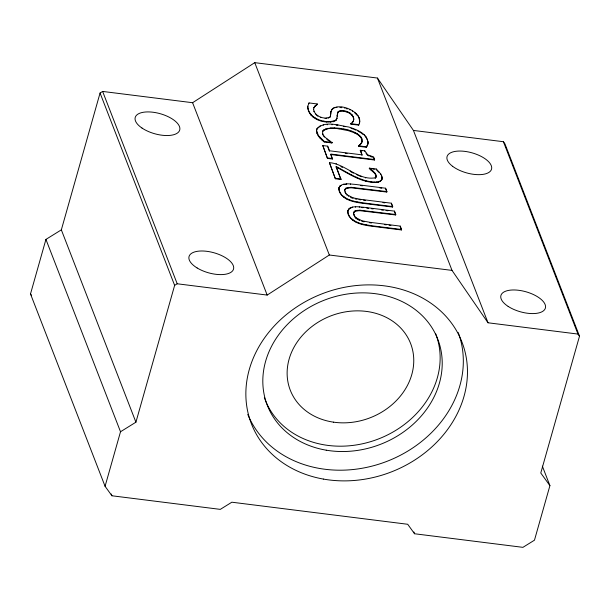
<?xml version="1.0" encoding="UTF-8"?>
<svg xmlns="http://www.w3.org/2000/svg" width="610" height="610" viewBox="0 0 610 610"><rect width="100%" height="100%" fill="white"/><g stroke="black" fill="none" stroke-linecap="round" stroke-linejoin="round"><path stroke-width="0.91" d="M368.097 141.833L367.853 144.25C369.012 134.07 356.675 129.518 348.813 127.032C338.962 125.576 324.177 120.101 316.826 129.19L318.062 127.49M382.195 177.548C382.073 182.786 374.967 182.207 371.322 181.795C358.436 180.064 347.479 172.455 336.24 166.522L336.11 166.98C348.142 173.324 360.03 181.742 374.067 182.497C377.399 182.794 382.493 181.841 382.195 177.548L380.853 174.132L376.301 169.016L369.385 168.147C370.674 171.059 376.393 172.752 376.073 177.06L375.135 178.257L376.202 176.595C376.073 172.638 372.008 170.449 369.385 168.147M338.855 189.565L339.129 187.4L338.855 189.565C341.181 199.752 353.442 202.062 362.248 203.244L392.573 207.049L392.703 206.584L391.391 203.206L360.906 199.379L353.015 197.853L347.143 194.796L345.87 193.385L344.688 190.328L344.551 190.793L345.786 188.231L350.986 187.293L386.892 191.586L386.755 192.051L350.857 187.758L347.06 188.109L344.81 189.588L344.94 189.123M353.922 214.766L353.785 215.231L353.571 213.241L354.753 216.298L356.019 217.709L361.898 220.767L369.79 222.292L400.274 226.119L401.586 229.497L401.456 229.955L371.132 226.15C362.325 224.976 350.064 222.658 347.738 212.478C348.051 204.716 359.061 206.92 364.139 207.316L394.464 211.121L395.768 214.499L395.638 214.964L359.74 210.671L355.943 211.022L353.693 212.501L354.669 211.144L356.08 210.557L359.869 210.206L395.768 214.499M347.738 212.478L348.013 210.305M330.635 114.184L330.963 111.424L330.391 116.197L330.765 113.719M337.521 113.185L337.147 116.121L338.054 111.897C344.223 107.596 358.131 115.031 352.29 122.778L353.464 120.803L353.335 121.268M336.857 118.531L336.987 118.073L335.942 120.101C325.969 124.562 308.195 118.82 307.753 106.231C307.371 119.08 325.831 125.103 335.813 120.566L336.857 118.531L337.277 115.656M330.833 111.889C334.867 99.834 363.682 111.333 359.343 123.609L359.473 123.144L358.672 125.134L350.933 124.165L350.963 123.441L352.42 122.313M367.983 143.792L366.32 147.277L358.52 146.293C374.7 132.004 329.514 122.991 322.774 130.944C321.089 136.945 329.629 139.515 331.947 142.961L324.245 141.993C320.425 138.752 315.149 134.345 316.956 128.725M353.434 213.698L353.823 212.036M307.623 106.697L309.034 102.93L317.131 103.944L314.043 107.383L313.479 109.769L313.609 109.304C314.478 116.35 324.123 119.949 329.957 117.013L329.827 117.471L330.521 115.732M30.5 293.944L45.933 239.402L61.343 229.848L100.063 93.025L102.625 91.431L192.6 102.716L254.751 62.655L377.438 78.049L413.435 130.433L488.008 322.781L577.975 334.074L579.5 336.179L540.78 473.002L549.915 485.636L534.474 540.178L522.922 547.345L414.548 533.75L407.701 524.272L231.853 502.205L220.294 509.373L111.92 495.77L105.073 486.3L30.5 293.944L31.552 295.4M105.073 486.3L120.513 431.75L45.933 239.402M120.513 431.75L135.916 422.196L174.635 285.373L100.063 93.025M308.904 103.387L309.034 102.93M307.638 108.732L307.768 108.275M308.355 111.256L308.485 110.791M309.461 113.422L309.598 112.957M310.993 115.267L311.123 114.802M314.043 107.383L313.914 107.848L315.256 105.629M313.845 111.722L313.975 111.256M312.953 116.906L313.082 116.441M317.131 103.944L317.093 104.645L315.118 106.094M317.093 104.645L317.223 104.18M315.355 114.245L315.484 113.78M315.332 118.447L315.462 117.982M316.43 115.305L316.56 114.84M317.719 116.228L317.848 115.77M317.848 119.682L317.978 119.225M316.476 131.234L316.613 130.769L318.45 135.618L324.375 141.528L332.084 142.496M320.73 117.631L320.86 117.166M317.002 133.567L317.139 133.11M320.692 120.734L320.822 120.269M320.326 125.721L318.778 127.055M318.321 136.083L318.45 135.618M323.658 121.535L323.788 121.077M323.231 125.279L323.361 124.814M320.159 138.264L320.296 137.807M322.774 130.944L322.644 131.402C329.43 125.607 339.854 129.297 347.776 130.517C353.404 132.324 361.806 134.688 362.233 141.779M326.861 118.081L326.731 118.546L325.023 118.447M323.643 130.258L323.773 129.793M322.591 134.291L322.728 133.826M326.541 122.046L326.67 121.581M322.194 140.239L322.332 139.774M325.313 129.373L325.443 128.908M328.607 118.249L328.744 117.783M327.181 124.821L327.311 124.356M331.588 109.739L331.718 109.281M324.329 137.09L324.459 136.625M332.503 108.443L332.374 108.908L333.647 107.772M374.624 159.553L373.602 156.907L367.693 154.849L364.78 150.822L360.342 150.266L362.126 154.871L329.545 150.784L327.761 146.179L322.797 145.554L327.471 158.402L332.435 159.027L330.818 154.055L374.624 159.553L374.494 160.018L330.689 154.521M327.7 128.74L327.829 128.275M324.245 141.993L324.375 141.528M330.605 122.267L330.734 121.802M334.989 107.749L335.119 107.291M326.922 139.522L327.051 139.057M330.734 128.413L330.864 127.948M336.812 107.482L336.941 107.025M332.023 124.829L332.153 124.364M333.708 121.794L333.845 121.329M327.631 146.636L327.761 146.179M331.947 142.961L329.621 141.406L329.751 140.94M337.383 113.651L338.054 111.897M335.813 120.566L335.942 120.101M337.925 112.362L339.236 111.05M334.509 128.435L334.638 127.97M341.783 107.215L341.653 107.68L339.9 107.528M327.471 158.402L322.797 145.554M331.848 142.702L331.985 142.244M339.107 111.516L341.135 110.677M337.856 124.882L337.726 125.347L336.102 125.195M341.005 111.142L343.704 111.279L343.834 110.814M344.551 108.183L344.68 107.718M375.264 177.8C358.291 180.827 345.496 163.915 329.423 162.626L335.37 178.768L340.952 179.47L336.24 166.522M339.091 128.862L339.221 128.397M347.448 108.496L347.319 108.961L345.931 108.572M353.899 119.011L353.769 119.476C353.525 115.74 350.171 113.269 346.938 112.026L347.075 111.569M343.613 129.572L343.743 129.106M349.965 110.006L350.102 109.548M349.797 113.422L349.926 112.957M336.11 163.945L336.24 163.488M352.496 111.325L352.626 110.867M347.776 130.517L347.906 130.06M352.023 115.298L352.161 114.832M335.37 178.768L329.423 162.626M350.933 124.165L350.963 123.441M353.381 117.494L353.51 117.028M354.875 112.37L354.745 112.835L357.475 115.58M351.49 131.668L351.619 131.203M356.553 114.444L356.69 113.978M353.442 128.557L353.312 129.023L351.002 128.252M358.062 115.694L358.878 117.966L359.008 117.509M354.662 132.972L354.791 132.507M386.892 191.586L385.581 188.208L355.256 184.403C350.239 184.106 344.231 182.626 339.93 186.027L339.8 186.485L341.242 185.432M359.603 119.56L359.473 120.017L359.077 118.653M339.389 191.624L338.992 189.108M358.672 125.134L358.802 124.669L351.063 123.7M359.625 121.901L359.755 121.436M357.498 130.845L357.628 130.38M340.502 193.812L339.518 191.166M357.3 134.429L357.429 133.964M343.598 184.647L343.727 184.182M342.027 195.711L340.632 193.355M359.397 135.984L359.534 135.527M361.15 132.4L361.021 132.866L358.207 131.249M350.209 171.54L350.338 171.082M346.732 183.854L346.602 184.319L344.345 184.563M345.649 188.696L345.786 188.231M344.909 192.318L345.039 191.853M358.413 146.019L361.524 143.22L362.37 141.314M344.01 197.404L344.139 196.938L342.164 195.253M358.52 146.293L358.543 145.561M360.937 137.601L361.067 137.136M347.06 188.109L347.197 187.644M345.74 193.843L345.87 193.385M351.314 175.283L351.444 174.826M359.862 145.119L359.999 144.654M361.867 139.217L361.997 138.752M348.798 187.811L348.928 187.346M361.394 143.685L361.524 143.22M364.002 134.604L366.015 137.433L366.145 136.975M347.006 195.261L347.143 194.796M350.399 184.403L350.529 183.946M346.488 198.959L346.617 198.494L344.139 196.938M361.997 155.329L360.342 150.266M350.857 187.758L350.986 187.293M348.684 196.512L348.813 196.046M356.644 174.673L356.781 174.208M349.721 200.454L349.85 199.988L346.617 198.494M356.156 177.678L356.286 177.213M350.849 197.083L350.719 197.541L352.161 198.059M367.525 139.476L367.395 139.942L366.358 138.066M364.65 151.28L364.78 150.822M347.883 210.77L348.813 208.933M366.32 147.277L367.411 145.317L367.281 145.782M348.272 214.537L347.875 212.013M352.885 198.319L353.015 197.853M348.684 209.398L350.254 207.88M366.015 153.133L367.555 155.306L367.693 154.849M353.358 201.613L353.487 201.155L362.378 202.779L392.703 206.584M349.385 216.725L348.401 214.072M352.611 207.095L350.125 208.345M361.646 176.267L361.517 176.725L357.46 175.017M360.952 179.721L361.082 179.264M350.91 218.624L349.515 216.268M368.638 155.969L368.768 155.504M355.485 207.232L355.615 206.767M369.988 156.534L370.117 156.069M354.532 211.609L354.669 211.144M357.49 202.52L357.628 202.055M352.893 220.309L353.022 219.852L351.04 218.159M355.943 211.022L356.08 210.557M365.558 177.99L365.687 177.525M365.802 181.246L365.931 180.789M369.325 168.795L369.454 168.337M357.681 210.725L357.811 210.259M359.732 219.989L359.603 220.454L357.567 219.417L355.889 218.174L356.019 217.709M359.282 207.316L359.412 206.851M355.371 221.872L355.5 221.407L353.022 219.852M371.078 170.037L371.215 169.58M359.74 210.671L359.869 210.206M357.567 219.417L357.696 218.96M372.954 171.593L373.084 171.128M358.604 223.367L358.733 222.902L355.5 221.407M371.193 182.26L371.322 181.795M374.738 173.507L374.868 173.049M376.301 169.016L376.172 169.481L378.665 172.028M361.768 221.232L361.898 220.767M375.89 175.398L376.019 174.94M362.241 224.526L362.37 224.061L371.261 225.692L401.586 229.497M374.067 182.497L374.197 182.039M376.073 177.06L376.202 176.595M364.178 221.369L364.048 221.834L362.531 221.43M376.522 182.451L376.66 181.986M379.29 172.668L379.42 172.211M366.374 225.425L366.503 224.968M378.566 182.108L378.696 181.643M380.724 174.597L380.853 174.132M380.19 181.475L380.32 181.01M381.768 175.901L382.066 178.013M381.341 180.568L381.471 180.102M381.967 179.416L382.096 178.951M385.581 188.208L386.755 192.051M391.391 203.206L392.573 207.049M394.464 211.121L395.638 214.964M400.145 226.577L400.274 226.119M339 187.857L339.93 186.027M174.635 285.373L177.205 283.78L267.172 295.072L329.331 255.003L452.018 270.398L488.008 322.781M361.173 207.499L363.057 207.69M413.435 130.433L503.403 141.718L504.928 143.83L579.5 336.179M358.649 145.836L366.457 146.812M360.205 150.723L361.982 150.952M345.237 153.232L347.098 153.461M327.6 157.937L332.564 158.562M369.256 168.612L370.987 168.825M372.718 169.046L374.441 169.26M335.5 178.311L341.081 179.004M360.64 185.562L362.477 185.791M379.931 187.979L381.776 188.215M363.545 200.194L365.39 200.423M382.95 202.627L384.796 202.856M366.762 208.124L368.6 208.353M371.36 208.704L373.198 208.933M381.463 209.97L383.301 210.198M386.061 210.549L387.899 210.778M369.652 222.757L371.505 222.985M384.437 224.61L386.282 224.838M389.058 225.189L390.903 225.418M355.165 198.921L357.033 199.226M358.901 199.539L360.777 199.844M343.704 111.279L346.938 112.026M343.521 126.262L345.245 126.674M370.857 156.739L372.596 157.159M349.85 199.988L353.487 201.155M358.733 222.902L362.37 224.061M354.151 129.389L355.828 130.113M351.009 171.936L353.426 173.11M340.853 166.568L342.431 167.437M327.593 139.995L329.621 141.406M361.738 133.415L363.163 134.52M354.623 216.756L355.889 218.174M323.025 134.985L323.895 136.388M503.403 141.718L577.975 334.074M542.351 466.132L549.915 485.636M377.438 78.049L452.018 270.398M373.465 157.372L374.494 160.018M400.473 227.423L401.456 229.955M336.11 166.98L340.952 179.47M327.928 147.406L329.415 151.242M330.978 155.268L332.435 159.027M254.751 62.655L329.331 255.003M413.862 531.973L414.548 533.75M192.6 102.716L267.172 295.072M102.625 91.431L177.205 283.78M61.343 229.848L135.916 422.196M111.233 494.001L111.92 495.77M367.586 140.727L367.967 142.298M458.247 332.541A112.926 95.556 -21.2 0 1 387.197 461.244A112.926 95.556 -21.2 0 1 247.782 414.396M435.609 333.632A91.416 77.356 -21.2 0 1 379.115 438.704A91.416 77.356 -21.2 0 1 265.617 400.915M265.281 400.076A91.416 77.356 -21.2 0 1 264.351 397.545M323.353 479.071A112.926 95.556 -21.2 0 0 464.843 351.047A112.926 95.556 -21.2 0 0 281.789 318.542A112.926 95.556 -21.2 0 0 323.353 479.071M141.985 128.039A23.119 10.393 15.8 0 0 179.256 131.097A23.119 10.393 15.8 0 0 151.135 112.042A23.119 10.393 15.8 0 0 141.985 128.039M333.472 422.15A64.53 54.603 -21.2 0 0 411.765 346.876A64.53 54.603 -21.2 0 0 306.106 331.535A64.53 54.603 -21.2 0 0 333.472 422.15M326.243 450.188A91.416 77.356 -21.2 0 0 439.932 345.817A91.416 77.356 -21.2 0 0 291.374 320.593A91.416 77.356 -21.2 0 0 326.243 450.188M197.144 267.973A23.119 10.393 15.8 0 0 233.424 269.406A23.119 10.393 15.8 0 0 203.26 251.015A23.119 10.393 15.8 0 0 197.144 267.973M452.643 166.332A23.119 10.393 15.8 0 0 490.631 170.891A23.119 10.393 15.8 0 0 464.591 151.341A23.119 10.393 15.8 0 0 452.643 166.332M508.161 306.411A23.119 10.393 15.8 0 0 545.088 308.866A23.119 10.393 15.8 0 0 516.19 290.047A23.119 10.393 15.8 0 0 508.161 306.411"/></g></svg>
